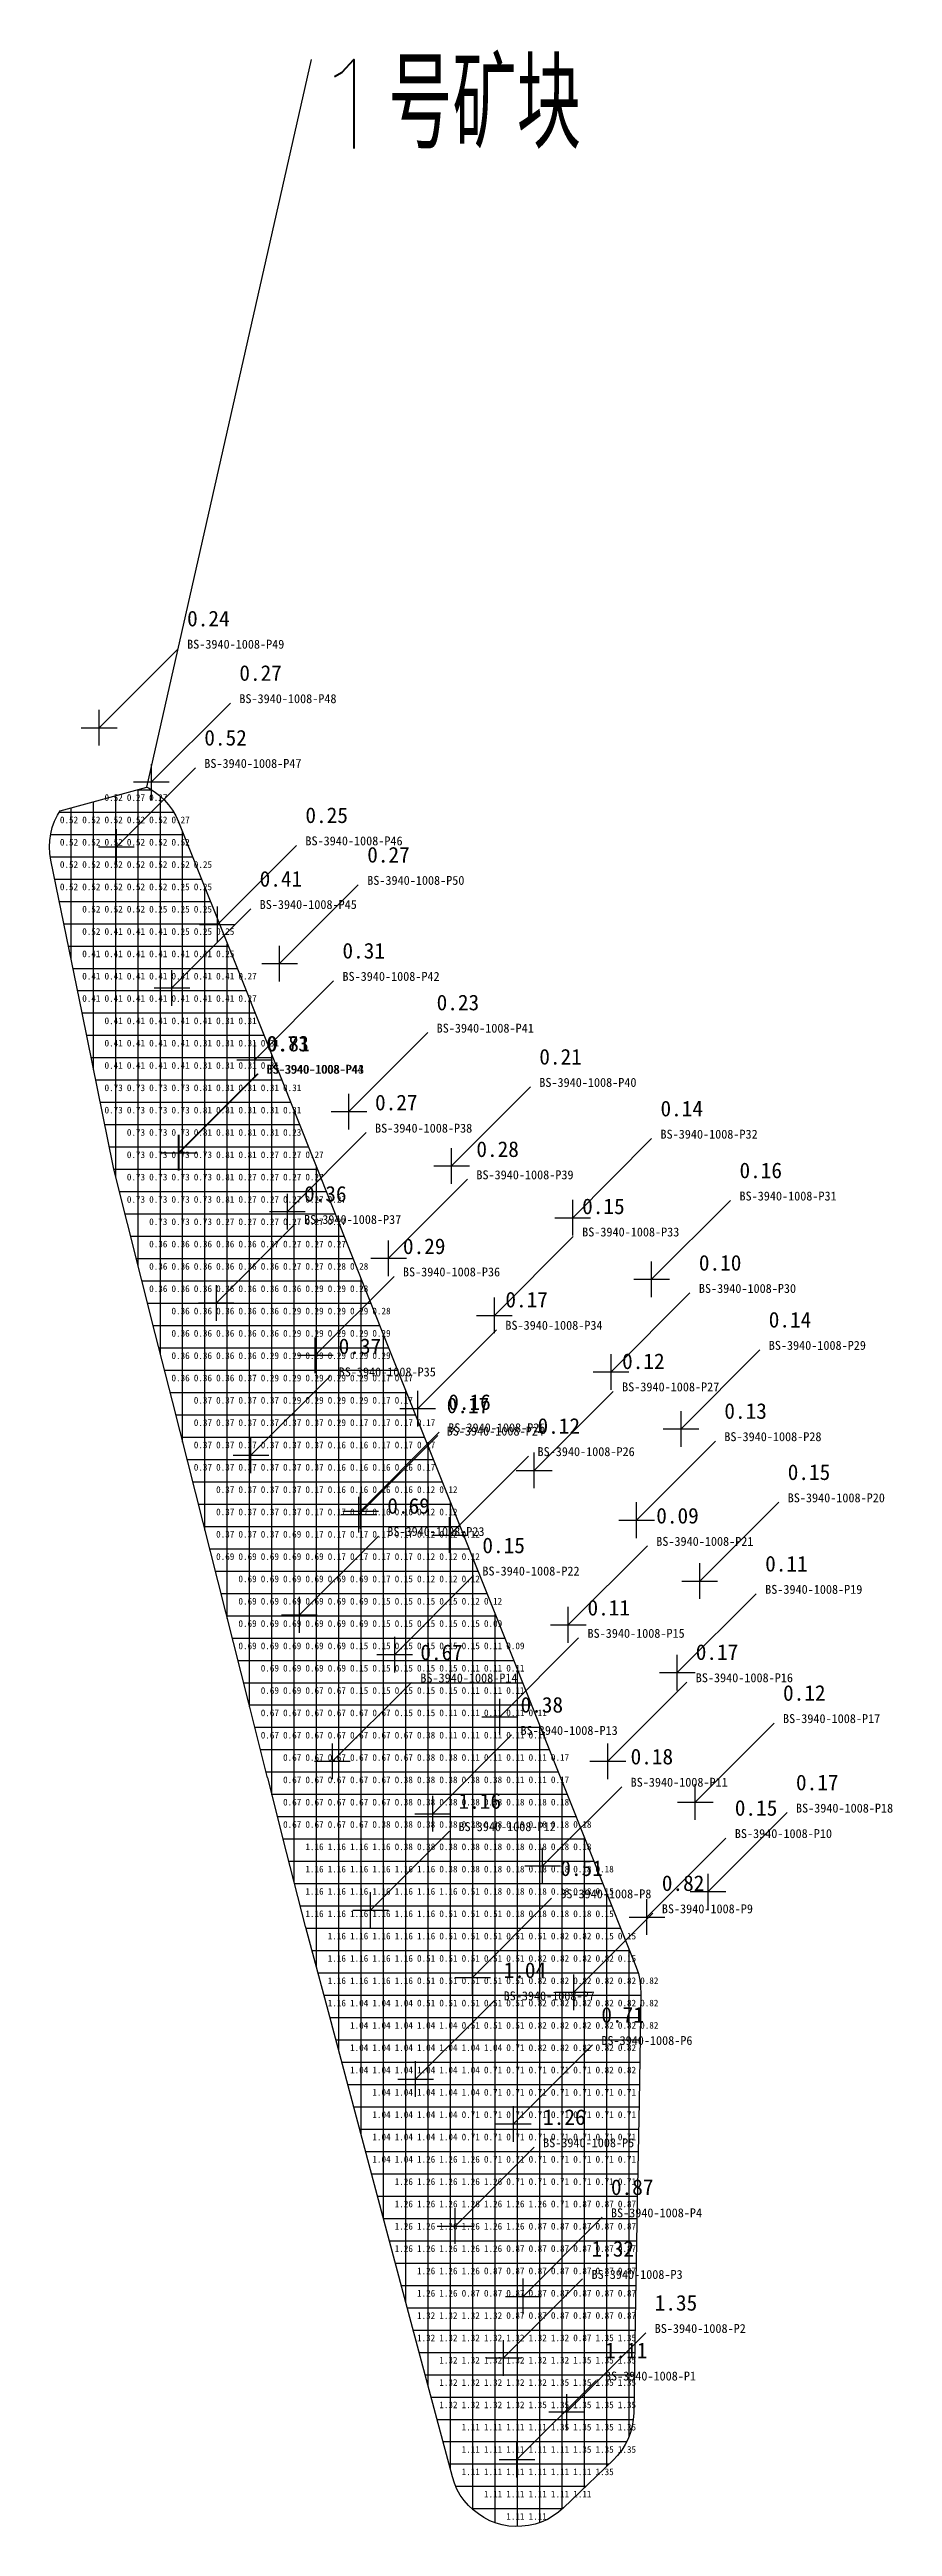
# Model space of a CAD drawing. Header units: metres. Extents: x 470083 to 470121, y 4349726 to 4349837.
import ezdxf

# ---------------------------------------------------------------- set-up
doc = ezdxf.new("R2010")
doc.units = ezdxf.units.M
for name, color, linetype in [('0.500-1.000', 4, 'Continuous'), ('点', 7, 'Continuous'), ('爆区方格网', 7, 'Continuous'), ('线条', 7, 'Continuous'), ('钻孔', 7, 'Continuous')]:
    doc.layers.add(name, color=color, linetype=linetype)
doc.styles.add('CN_SHX', font='txt.shx', dxfattribs={"bigfont": 'gbcbig.shx'})
doc.styles.add('CN_TTF', font='simsunb.ttf')

msp = doc.modelspace()

# ---------------------------------------------------------------- linework, layer by layer
at = {"layer": '0.500-1.000', "color": 4, "lineweight": 30}
msp.add_lwpolyline([(470097.42, 4349742.17), (470095.53, 4349749.25), (470094.52, 4349753.04), (470094.51, 4349753.07), (470093.66, 4349756.4), (470092.81, 4349759.73), (470092.8, 4349759.74), (470091.96, 4349763.08), (470088.54, 4349776.61), (470087.77, 4349779.64), (470085.91, 4349787.01), (470085.88, 4349787.15), (470084.49, 4349794), (470083.09, 4349800.85), (470083.05, 4349801.14), (470083.04, 4349801.44), (470083.05, 4349801.73), (470083.09, 4349802.02), (470083.16, 4349802.31), (470083.26, 4349802.59), (470083.39, 4349802.86), (470083.51, 4349803.05), (470087.4, 4349804.11), (470087.47, 4349804.08), (470087.72, 4349803.92), (470087.96, 4349803.74), (470088.18, 4349803.54), (470088.37, 4349803.32), (470088.55, 4349803.08), (470088.7, 4349802.83), (470088.82, 4349802.56), (470091.66, 4349795.46), (470098.18, 4349779.12), (470103.55, 4349765.69), (470105.76, 4349760.16), (470109.32, 4349751.25), (470109.42, 4349750.97), (470109.48, 4349750.68), (470109.52, 4349750.38), (470109.53, 4349750.08), (470109.45, 4349745.22), (470109.37, 4349740.67), (470109.28, 4349735.45), (470109.21, 4349731.28), (470109.19, 4349730.99), (470109.14, 4349730.7), (470109.07, 4349730.41), (470108.96, 4349730.13), (470108.83, 4349729.87), (470108.67, 4349729.62), (470108.49, 4349729.38), (470108.29, 4349729.17), (470107.17, 4349728.1), (470106.06, 4349727.03), (470105.84, 4349726.84), (470105.6, 4349726.67), (470105.34, 4349726.52), (470105.07, 4349726.4), (470104.79, 4349726.31), (470104.5, 4349726.24), (470104.2, 4349726.21), (470103.91, 4349726.2), (470103.61, 4349726.22), (470103.32, 4349726.27), (470103.04, 4349726.35), (470102.76, 4349726.46), (470102.49, 4349726.6), (470102.25, 4349726.76), (470102.01, 4349726.94), (470101.8, 4349727.14), (470101.61, 4349727.37), (470101.44, 4349727.61), (470101.29, 4349727.87), (470101.18, 4349728.14), (470101.09, 4349728.43), (470100.39, 4349731.04), (470099.18, 4349735.56), (470097.42, 4349742.17)], close=True, dxfattribs=at)
at = {"layer": '爆区方格网', "color": 4}
for p, q in [((470085, 4349791.46), (470085, 4349803.46)), ((470086, 4349786.64), (470086, 4349803.73)), ((470086.99, 4349804), (470087.6, 4349804)), ((470087, 4349782.69), (470087, 4349804)), ((470088, 4349778.74), (470088, 4349803.71)), ((470083.47, 4349803), (470088.6, 4349803)), ((470084, 4349796.39), (470084, 4349803.19)), ((470083.09, 4349802), (470089.04, 4349802)), ((470089, 4349774.78), (470089, 4349802.11)), ((470083.07, 4349801), (470089.44, 4349801)), ((470083.27, 4349800), (470089.84, 4349800)), ((470083.47, 4349799), (470090.24, 4349799)), ((470090, 4349770.83), (470090, 4349799.61)), ((470083.67, 4349798), (470090.64, 4349798)), ((470083.88, 4349797), (470091.04, 4349797)), ((470091, 4349766.87), (470091, 4349797.1)), ((470084.08, 4349796), (470091.44, 4349796)), ((470084.28, 4349795), (470091.84, 4349795)), ((470092, 4349762.92), (470092, 4349794.6)), ((470084.49, 4349794), (470092.24, 4349794)), ((470084.69, 4349793), (470092.64, 4349793)), ((470084.89, 4349792), (470093.04, 4349792)), ((470093, 4349758.97), (470093, 4349792.1)), ((470085.09, 4349791), (470093.44, 4349791)), ((470085.3, 4349790), (470093.84, 4349790)), ((470085.5, 4349789), (470094.24, 4349789)), ((470094, 4349755.07), (470094, 4349789.59)), ((470085.7, 4349788), (470094.64, 4349788)), ((470085.91, 4349787), (470095.04, 4349787)), ((470095, 4349751.24), (470095, 4349787.09)), ((470086.16, 4349786), (470095.44, 4349786)), ((470086.42, 4349785), (470095.84, 4349785)), ((470096, 4349747.49), (470096, 4349784.59)), ((470086.67, 4349784), (470096.23, 4349784)), ((470086.92, 4349783), (470096.63, 4349783)), ((470087.17, 4349782), (470097.03, 4349782)), ((470097, 4349743.75), (470097, 4349782.08)), ((470087.43, 4349781), (470097.43, 4349781)), ((470087.68, 4349780), (470097.83, 4349780)), ((470098, 4349740), (470098, 4349779.58)), ((470087.93, 4349779), (470098.23, 4349779)), ((470088.19, 4349778), (470098.63, 4349778)), ((470088.44, 4349777), (470099.03, 4349777)), ((470099, 4349736.25), (470099, 4349777.08)), ((470088.69, 4349776), (470099.43, 4349776)), ((470088.94, 4349775), (470099.83, 4349775)), ((470100, 4349732.5), (470100, 4349774.58)), ((470089.2, 4349774), (470100.23, 4349774)), ((470089.45, 4349773), (470100.63, 4349773)), ((470089.7, 4349772), (470101.03, 4349772)), ((470101, 4349728.75), (470101, 4349772.07)), ((470089.96, 4349771), (470101.43, 4349771)), ((470090.21, 4349770), (470101.83, 4349770)), ((470102, 4349726.95), (470102, 4349769.57)), ((470090.46, 4349769), (470102.23, 4349769)), ((470090.71, 4349768), (470102.63, 4349768)), ((470090.97, 4349767), (470103.03, 4349767)), ((470103, 4349726.37), (470103, 4349767.07)), ((470091.22, 4349766), (470103.43, 4349766)), ((470091.47, 4349765), (470103.83, 4349765)), ((470091.73, 4349764), (470104.23, 4349764)), ((470104, 4349726.2), (470104, 4349764.56)), ((470091.98, 4349763), (470104.62, 4349763)), ((470092.23, 4349762), (470105.02, 4349762)), ((470105, 4349726.38), (470105, 4349762.06)), ((470092.49, 4349761), (470105.42, 4349761)), ((470092.74, 4349760), (470105.82, 4349760)), ((470106, 4349726.98), (470106, 4349759.56)), ((470092.99, 4349759), (470106.22, 4349759)), ((470093.25, 4349758), (470106.62, 4349758)), ((470093.51, 4349757), (470107.02, 4349757)), ((470107, 4349727.93), (470107, 4349757.05)), ((470093.76, 4349756), (470107.42, 4349756)), ((470094.02, 4349755), (470107.82, 4349755)), ((470094.27, 4349754), (470108.22, 4349754)), ((470108, 4349728.89), (470108, 4349754.55)), ((470094.53, 4349753), (470108.62, 4349753)), ((470094.8, 4349752), (470109.02, 4349752)), ((470109, 4349730.24), (470109, 4349752.05)), ((470095.06, 4349751), (470109.4, 4349751)), ((470095.33, 4349750), (470109.53, 4349750)), ((470095.6, 4349749), (470109.51, 4349749)), ((470095.86, 4349748), (470109.5, 4349748)), ((470096.13, 4349747), (470109.48, 4349747)), ((470096.4, 4349746), (470109.46, 4349746)), ((470096.67, 4349745), (470109.45, 4349745)), ((470096.93, 4349744), (470109.43, 4349744)), ((470097.2, 4349743), (470109.41, 4349743)), ((470097.47, 4349742), (470109.39, 4349742)), ((470097.73, 4349741), (470109.38, 4349741)), ((470098, 4349740), (470109.36, 4349740)), ((470098.27, 4349739), (470109.34, 4349739)), ((470098.53, 4349738), (470109.33, 4349738)), ((470098.8, 4349737), (470109.31, 4349737)), ((470099.07, 4349736), (470109.29, 4349736)), ((470099.33, 4349735), (470109.27, 4349735)), ((470099.6, 4349734), (470109.26, 4349734)), ((470099.87, 4349733), (470109.24, 4349733)), ((470100.13, 4349732), (470109.22, 4349732)), ((470100.4, 4349731), (470109.19, 4349731)), ((470100.67, 4349730), (470108.89, 4349730)), ((470100.93, 4349729), (470108.11, 4349729)), ((470101.24, 4349728), (470107.07, 4349728)), ((470101.95, 4349727), (470106.02, 4349727))]:
    msp.add_line(p, q, dxfattribs=at)
at = {"layer": '线条', "color": 7}
msp.add_line((470087.4, 4349804.11), (470094.78, 4349836.72), dxfattribs=at)
at = {"layer": '钻孔', "color": 8}
for p, q in [((470085.26, 4349806.78), (470088.8, 4349810.32)), ((470087.6, 4349804.35), (470091.14, 4349807.88)), ((470084.46, 4349806.78), (470086.06, 4349806.78)), ((470085.26, 4349805.98), (470085.26, 4349807.58)), ((470087.6, 4349803.55), (470087.6, 4349805.15)), ((470086.8, 4349804.35), (470088.4, 4349804.35)), ((470090.56, 4349797.97), (470094.1, 4349801.51)), ((470093.34, 4349796.21), (470096.87, 4349799.74)), ((470088.52, 4349795.12), (470092.05, 4349798.66)), ((470089.76, 4349797.97), (470091.36, 4349797.97)), ((470090.56, 4349797.17), (470090.56, 4349798.77)), ((470093.34, 4349795.41), (470093.34, 4349797.01)), ((470088.52, 4349794.32), (470088.52, 4349795.92)), ((470092.54, 4349796.21), (470094.14, 4349796.21)), ((470087.72, 4349795.12), (470089.32, 4349795.12)), ((470092.23, 4349791.9), (470095.76, 4349795.44)), ((470092.23, 4349791.1), (470092.23, 4349792.7)), ((470096.45, 4349789.58), (470099.98, 4349793.12)), ((470091.43, 4349791.9), (470093.03, 4349791.9)), ((470096.45, 4349788.78), (470096.45, 4349790.38)), ((470101.05, 4349787.15), (470104.58, 4349790.69)), ((470095.65, 4349789.58), (470097.25, 4349789.58)), ((470093.69, 4349785.1), (470097.22, 4349788.64)), ((470101.05, 4349786.35), (470101.05, 4349787.95)), ((470106.48, 4349784.83), (470110.01, 4349788.37)), ((470100.25, 4349787.15), (470101.85, 4349787.15)), ((470093.69, 4349784.3), (470093.69, 4349785.9)), ((470098.23, 4349783.01), (470101.76, 4349786.55)), ((470092.89, 4349785.1), (470094.49, 4349785.1)), ((470105.68, 4349784.83), (470107.28, 4349784.83)), ((470106.48, 4349784.03), (470106.48, 4349785.63)), ((470110.01, 4349782.07), (470113.55, 4349785.6)), ((470090.51, 4349781.01), (470094.04, 4349784.55)), ((470098.23, 4349782.21), (470098.23, 4349783.81)), ((470102.97, 4349780.45), (470106.5, 4349783.99)), ((470097.43, 4349783.01), (470099.03, 4349783.01)), ((470110.01, 4349781.27), (470110.01, 4349782.87)), ((470090.51, 4349780.21), (470090.51, 4349781.81)), ((470094.94, 4349778.67), (470098.47, 4349782.2)), ((470102.97, 4349779.65), (470102.97, 4349781.25)), ((470108.2, 4349777.92), (470111.73, 4349781.46)), ((470109.21, 4349782.07), (470110.81, 4349782.07)), ((470089.71, 4349781.01), (470091.3, 4349781.01)), ((470102.17, 4349780.45), (470103.77, 4349780.45)), ((470094.94, 4349777.87), (470094.94, 4349779.47)), ((470099.53, 4349776.28), (470103.06, 4349779.81)), ((470094.14, 4349778.67), (470095.74, 4349778.67)), ((470107.4, 4349777.92), (470108.99, 4349777.92)), ((470108.2, 4349777.12), (470108.2, 4349778.72)), ((470111.33, 4349775.37), (470114.86, 4349778.91)), ((470092.06, 4349774.19), (470095.59, 4349777.72)), ((470099.53, 4349775.48), (470099.53, 4349777.08)), ((470104.75, 4349773.51), (470108.29, 4349777.05)), ((470098.73, 4349776.28), (470100.33, 4349776.28)), ((470111.33, 4349774.57), (470111.33, 4349776.17)), ((470092.06, 4349773.39), (470092.06, 4349774.99)), ((470096.9, 4349771.53), (470100.43, 4349775.07)), ((470096.97, 4349771.69), (470100.5, 4349775.22)), ((470109.34, 4349771.28), (470112.87, 4349774.82)), ((470110.53, 4349775.37), (470112.13, 4349775.37)), ((470091.26, 4349774.19), (470092.86, 4349774.19)), ((470100.96, 4349770.61), (470104.5, 4349774.15)), ((470103.95, 4349773.51), (470105.55, 4349773.51)), ((470104.75, 4349772.71), (470104.75, 4349774.31)), ((470096.97, 4349770.89), (470096.97, 4349772.49)), ((470096.1, 4349771.53), (470097.7, 4349771.53)), ((470096.17, 4349771.69), (470097.77, 4349771.69)), ((470096.9, 4349770.73), (470096.9, 4349772.33)), ((470100.96, 4349769.81), (470100.96, 4349771.41)), ((470108.54, 4349771.28), (470110.14, 4349771.28)), ((470109.34, 4349770.48), (470109.34, 4349772.08)), ((470112.17, 4349768.55), (470115.71, 4349772.08)), ((470100.16, 4349770.61), (470101.76, 4349770.61)), ((470106.28, 4349766.59), (470109.82, 4349770.13)), ((470112.17, 4349767.75), (470112.17, 4349769.35)), ((470098.5, 4349765.26), (470102.03, 4349768.8)), ((470111.16, 4349764.45), (470114.7, 4349767.98)), ((470111.37, 4349768.55), (470112.97, 4349768.55)), ((470106.28, 4349765.79), (470106.28, 4349767.39)), ((470098.5, 4349764.46), (470098.5, 4349766.06)), ((470103.21, 4349762.47), (470106.74, 4349766.01)), ((470105.48, 4349766.59), (470107.08, 4349766.59)), ((470097.7, 4349765.26), (470099.3, 4349765.26)), ((470111.16, 4349763.65), (470111.16, 4349765.25)), ((470108.05, 4349760.48), (470111.59, 4349764.02)), ((470110.36, 4349764.45), (470111.96, 4349764.45)), ((470102.41, 4349762.47), (470104.01, 4349762.47)), ((470103.21, 4349761.67), (470103.21, 4349763.27)), ((470100.21, 4349758.13), (470103.74, 4349761.66)), ((470108.05, 4349759.68), (470108.05, 4349761.28)), ((470111.97, 4349758.65), (470115.5, 4349762.19)), ((470107.25, 4349760.48), (470108.85, 4349760.48)), ((470105.13, 4349755.8), (470108.67, 4349759.34)), ((470111.97, 4349757.85), (470111.97, 4349759.45)), ((470099.41, 4349758.13), (470101.01, 4349758.13)), ((470100.21, 4349757.33), (470100.21, 4349758.93)), ((470111.17, 4349758.65), (470112.77, 4349758.65)), ((470112.54, 4349754.64), (470116.08, 4349758.18)), ((470109.8, 4349753.5), (470113.34, 4349757.04)), ((470104.33, 4349755.8), (470105.93, 4349755.8)), ((470105.13, 4349755), (470105.13, 4349756.6)), ((470111.74, 4349754.64), (470113.34, 4349754.64)), ((470112.54, 4349753.84), (470112.54, 4349755.44)), ((470109, 4349753.5), (470110.6, 4349753.5)), ((470109.8, 4349752.7), (470109.8, 4349754.3))]:
    msp.add_line(p, q, dxfattribs=at)
at = {"layer": '钻孔', "color": 4}
for p, q in [((470086.03, 4349801.44), (470089.57, 4349804.98)), ((470085.23, 4349801.44), (470086.83, 4349801.44)), ((470086.03, 4349800.64), (470086.03, 4349802.24)), ((470088.82, 4349787.74), (470092.35, 4349791.28)), ((470088.84, 4349787.74), (470092.38, 4349791.28)), ((470088.82, 4349786.94), (470088.82, 4349788.54)), ((470088.84, 4349786.94), (470088.84, 4349788.54)), ((470088.02, 4349787.74), (470089.62, 4349787.74)), ((470088.04, 4349787.74), (470089.64, 4349787.74)), ((470094.23, 4349767.04), (470097.77, 4349770.57)), ((470093.43, 4349767.04), (470095.03, 4349767.04)), ((470094.23, 4349766.24), (470094.23, 4349767.84)), ((470095.71, 4349760.48), (470099.25, 4349764.01)), ((470095.71, 4349759.68), (470095.71, 4349761.28)), ((470094.91, 4349760.48), (470096.51, 4349760.48)), ((470101.99, 4349750.8), (470105.52, 4349754.34)), ((470106.53, 4349750.13), (470110.07, 4349753.67)), ((470101.99, 4349750), (470101.99, 4349751.6)), ((470101.19, 4349750.8), (470102.79, 4349750.8)), ((470106.53, 4349749.33), (470106.53, 4349750.93)), ((470105.73, 4349750.13), (470107.33, 4349750.13)), ((470103.82, 4349744.23), (470107.36, 4349747.77)), ((470103.82, 4349743.43), (470103.82, 4349745.03)), ((470103.02, 4349744.23), (470104.62, 4349744.23)), ((470104.26, 4349736.51), (470107.79, 4349740.05)), ((470104.26, 4349735.71), (470104.26, 4349737.31)), ((470103.46, 4349736.51), (470105.06, 4349736.51))]:
    msp.add_line(p, q, dxfattribs=at)
at = {"layer": '钻孔', "color": 5}
for p, q in [((470097.42, 4349753.81), (470100.96, 4349757.35)), ((470097.42, 4349753.01), (470097.42, 4349754.61)), ((470096.62, 4349753.81), (470098.22, 4349753.81)), ((470099.44, 4349746.24), (470102.98, 4349749.77)), ((470099.44, 4349745.44), (470099.44, 4349747.04)), ((470098.64, 4349746.24), (470100.24, 4349746.24)), ((470101.21, 4349739.66), (470104.75, 4349743.19)), ((470101.21, 4349738.86), (470101.21, 4349740.46)), ((470100.41, 4349739.66), (470102.01, 4349739.66)), ((470103.38, 4349733.75), (470106.92, 4349737.29)), ((470106.21, 4349731.33), (470109.75, 4349734.87)), ((470102.58, 4349733.75), (470104.18, 4349733.75)), ((470103.38, 4349732.95), (470103.38, 4349734.55)), ((470103.98, 4349729.2), (470107.52, 4349732.74)), ((470105.41, 4349731.33), (470107.01, 4349731.33)), ((470106.21, 4349730.54), (470106.21, 4349732.13)), ((470103.18, 4349729.2), (470104.78, 4349729.2)), ((470103.98, 4349728.4), (470103.98, 4349730))]:
    msp.add_line(p, q, dxfattribs=at)

# ---------------------------------------------------------------- texts
at = {"layer": '点', "color": 4, "style": 'CN_TTF'}
for s, p in [('0.52', (470085.5, 4349803.5)), ('0.27', (470086.5, 4349803.5)), ('0.27', (470087.5, 4349803.5)), ('0.52', (470083.5, 4349802.5)), ('0.52', (470084.5, 4349802.5)), ('0.52', (470085.5, 4349802.5)), ('0.52', (470086.5, 4349802.5)), ('0.52', (470087.5, 4349802.5)), ('0.27', (470088.5, 4349802.5)), ('0.52', (470083.5, 4349801.5)), ('0.52', (470084.5, 4349801.5)), ('0.52', (470085.5, 4349801.5)), ('0.52', (470086.5, 4349801.5)), ('0.52', (470087.5, 4349801.5)), ('0.52', (470088.5, 4349801.5)), ('0.52', (470083.5, 4349800.5)), ('0.52', (470084.5, 4349800.5)), ('0.52', (470085.5, 4349800.5)), ('0.52', (470086.5, 4349800.5)), ('0.52', (470087.5, 4349800.5)), ('0.52', (470088.5, 4349800.5)), ('0.25', (470089.5, 4349800.5)), ('0.52', (470083.5, 4349799.5)), ('0.52', (470084.5, 4349799.5)), ('0.52', (470085.5, 4349799.5)), ('0.52', (470086.5, 4349799.5)), ('0.52', (470087.5, 4349799.5)), ('0.25', (470088.5, 4349799.5)), ('0.25', (470089.5, 4349799.5)), ('0.52', (470084.5, 4349798.5)), ('0.52', (470085.5, 4349798.5)), ('0.52', (470086.5, 4349798.5)), ('0.25', (470087.5, 4349798.5)), ('0.25', (470088.5, 4349798.5)), ('0.25', (470089.5, 4349798.5)), ('0.52', (470084.5, 4349797.5)), ('0.41', (470084.5, 4349796.5)), ('0.41', (470085.5, 4349797.5)), ('0.41', (470085.5, 4349796.5)), ('0.41', (470086.5, 4349797.5)), ('0.41', (470086.5, 4349796.5)), ('0.41', (470087.5, 4349797.5)), ('0.41', (470087.5, 4349796.5)), ('0.25', (470088.5, 4349797.5)), ('0.41', (470088.5, 4349796.5)), ('0.25', (470089.5, 4349797.5)), ('0.41', (470089.5, 4349796.5)), ('0.25', (470090.5, 4349797.5)), ('0.25', (470090.5, 4349796.5)), ('0.41', (470084.5, 4349795.5)), ('0.41', (470085.5, 4349795.5)), ('0.41', (470086.5, 4349795.5)), ('0.41', (470087.5, 4349795.5)), ('0.41', (470088.5, 4349795.5)), ('0.41', (470089.5, 4349795.5)), ('0.41', (470090.5, 4349795.5)), ('0.27', (470091.5, 4349795.5)), ('0.41', (470084.5, 4349794.5)), ('0.41', (470085.5, 4349794.5)), ('0.41', (470086.5, 4349794.5)), ('0.41', (470087.5, 4349794.5)), ('0.41', (470088.5, 4349794.5)), ('0.41', (470089.5, 4349794.5)), ('0.41', (470090.5, 4349794.5)), ('0.27', (470091.5, 4349794.5)), ('0.41', (470085.5, 4349793.5)), ('0.41', (470086.5, 4349793.5)), ('0.41', (470087.5, 4349793.5)), ('0.41', (470088.5, 4349793.5)), ('0.41', (470089.5, 4349793.5)), ('0.31', (470090.5, 4349793.5)), ('0.31', (470091.5, 4349793.5)), ('0.41', (470085.5, 4349792.5)), ('0.41', (470086.5, 4349792.5)), ('0.41', (470087.5, 4349792.5)), ('0.41', (470088.5, 4349792.5)), ('0.31', (470089.5, 4349792.5)), ('0.31', (470090.5, 4349792.5)), ('0.31', (470091.5, 4349792.5)), ('0.31', (470092.5, 4349792.5)), ('0.41', (470085.5, 4349791.5)), ('0.41', (470086.5, 4349791.5)), ('0.41', (470087.5, 4349791.5)), ('0.41', (470088.5, 4349791.5)), ('0.31', (470089.5, 4349791.5)), ('0.31', (470090.5, 4349791.5)), ('0.31', (470091.5, 4349791.5)), ('0.31', (470092.5, 4349791.5)), ('0.73', (470085.5, 4349790.5)), ('0.73', (470086.5, 4349790.5)), ('0.73', (470087.5, 4349790.5)), ('0.73', (470088.5, 4349790.5)), ('0.81', (470089.5, 4349790.5)), ('0.31', (470090.5, 4349790.5)), ('0.31', (470091.5, 4349790.5)), ('0.31', (470092.5, 4349790.5)), ('0.31', (470093.5, 4349790.5)), ('0.73', (470085.5, 4349789.5)), ('0.73', (470086.5, 4349789.5)), ('0.73', (470087.5, 4349789.5)), ('0.73', (470088.5, 4349789.5)), ('0.81', (470089.5, 4349789.5)), ('0.81', (470090.5, 4349789.5)), ('0.31', (470091.5, 4349789.5)), ('0.31', (470092.5, 4349789.5)), ('0.31', (470093.5, 4349789.5)), ('0.73', (470086.5, 4349788.5)), ('0.73', (470087.5, 4349788.5)), ('0.73', (470088.5, 4349788.5)), ('0.81', (470089.5, 4349788.5)), ('0.81', (470090.5, 4349788.5)), ('0.81', (470091.5, 4349788.5)), ('0.31', (470092.5, 4349788.5)), ('0.23', (470093.5, 4349788.5)), ('0.73', (470086.5, 4349787.5)), ('0.73', (470086.5, 4349786.5)), ('0.73', (470087.5, 4349787.5)), ('0.73', (470087.5, 4349786.5)), ('0.73', (470088.5, 4349787.5)), ('0.73', (470088.5, 4349786.5)), ('0.73', (470089.5, 4349787.5)), ('0.73', (470089.5, 4349786.5)), ('0.81', (470090.5, 4349787.5)), ('0.81', (470090.5, 4349786.5)), ('0.81', (470091.5, 4349787.5)), ('0.27', (470091.5, 4349786.5)), ('0.27', (470092.5, 4349787.5)), ('0.27', (470092.5, 4349786.5)), ('0.27', (470093.5, 4349787.5)), ('0.27', (470093.5, 4349786.5)), ('0.27', (470094.5, 4349787.5)), ('0.27', (470094.5, 4349786.5)), ('0.73', (470086.5, 4349785.5)), ('0.73', (470087.5, 4349785.5)), ('0.73', (470088.5, 4349785.5)), ('0.73', (470089.5, 4349785.5)), ('0.81', (470090.5, 4349785.5)), ('0.27', (470091.5, 4349785.5)), ('0.27', (470092.5, 4349785.5)), ('0.27', (470093.5, 4349785.5)), ('0.27', (470094.5, 4349785.5)), ('0.27', (470095.5, 4349785.5)), ('0.73', (470087.5, 4349784.5)), ('0.73', (470088.5, 4349784.5)), ('0.73', (470089.5, 4349784.5)), ('0.27', (470090.5, 4349784.5)), ('0.27', (470091.5, 4349784.5)), ('0.27', (470092.5, 4349784.5)), ('0.27', (470093.5, 4349784.5)), ('0.27', (470094.5, 4349784.5)), ('0.27', (470095.5, 4349784.5)), ('0.36', (470087.5, 4349783.5)), ('0.36', (470088.5, 4349783.5)), ('0.36', (470089.5, 4349783.5)), ('0.36', (470090.5, 4349783.5)), ('0.36', (470091.5, 4349783.5)), ('0.27', (470092.5, 4349783.5)), ('0.27', (470093.5, 4349783.5)), ('0.27', (470094.5, 4349783.5)), ('0.27', (470095.5, 4349783.5)), ('0.36', (470087.5, 4349782.5)), ('0.36', (470088.5, 4349782.5)), ('0.36', (470089.5, 4349782.5)), ('0.36', (470090.5, 4349782.5)), ('0.36', (470091.5, 4349782.5)), ('0.36', (470092.5, 4349782.5)), ('0.27', (470093.5, 4349782.5)), ('0.27', (470094.5, 4349782.5)), ('0.28', (470095.5, 4349782.5)), ('0.28', (470096.5, 4349782.5)), ('0.36', (470087.5, 4349781.5)), ('0.36', (470088.5, 4349781.5)), ('0.36', (470089.5, 4349781.5)), ('0.36', (470090.5, 4349781.5)), ('0.36', (470091.5, 4349781.5)), ('0.36', (470092.5, 4349781.5)), ('0.36', (470093.5, 4349781.5)), ('0.29', (470094.5, 4349781.5)), ('0.29', (470095.5, 4349781.5)), ('0.28', (470096.5, 4349781.5)), ('0.36', (470088.5, 4349780.5)), ('0.36', (470089.5, 4349780.5)), ('0.36', (470090.5, 4349780.5)), ('0.36', (470091.5, 4349780.5)), ('0.36', (470092.5, 4349780.5)), ('0.29', (470093.5, 4349780.5)), ('0.29', (470094.5, 4349780.5)), ('0.29', (470095.5, 4349780.5)), ('0.29', (470096.5, 4349780.5)), ('0.28', (470097.5, 4349780.5)), ('0.36', (470088.5, 4349779.5)), ('0.36', (470089.5, 4349779.5)), ('0.36', (470090.5, 4349779.5)), ('0.36', (470091.5, 4349779.5)), ('0.36', (470092.5, 4349779.5)), ('0.29', (470093.5, 4349779.5)), ('0.29', (470094.5, 4349779.5)), ('0.29', (470095.5, 4349779.5)), ('0.29', (470096.5, 4349779.5)), ('0.29', (470097.5, 4349779.5)), ('0.36', (470088.5, 4349778.5)), ('0.36', (470089.5, 4349778.5)), ('0.36', (470090.5, 4349778.5)), ('0.36', (470091.5, 4349778.5)), ('0.29', (470092.5, 4349778.5)), ('0.29', (470093.5, 4349778.5)), ('0.29', (470094.5, 4349778.5)), ('0.29', (470095.5, 4349778.5)), ('0.29', (470096.5, 4349778.5)), ('0.29', (470097.5, 4349778.5)), ('0.36', (470088.5, 4349777.5)), ('0.36', (470089.5, 4349777.5)), ('0.37', (470089.5, 4349776.5)), ('0.36', (470090.5, 4349777.5)), ('0.37', (470090.5, 4349776.5)), ('0.37', (470091.5, 4349777.5)), ('0.37', (470091.5, 4349776.5)), ('0.29', (470092.5, 4349777.5)), ('0.37', (470092.5, 4349776.5)), ('0.29', (470093.5, 4349777.5)), ('0.29', (470093.5, 4349776.5)), ('0.29', (470094.5, 4349777.5)), ('0.29', (470094.5, 4349776.5)), ('0.29', (470095.5, 4349777.5)), ('0.29', (470095.5, 4349776.5)), ('0.29', (470096.5, 4349777.5)), ('0.29', (470096.5, 4349776.5)), ('0.17', (470097.5, 4349777.5)), ('0.17', (470097.5, 4349776.5)), ('0.17', (470098.5, 4349777.5)), ('0.17', (470098.5, 4349776.5)), ('0.37', (470089.5, 4349775.5)), ('0.37', (470090.5, 4349775.5)), ('0.37', (470091.5, 4349775.5)), ('0.37', (470092.5, 4349775.5)), ('0.37', (470093.5, 4349775.5)), ('0.37', (470094.5, 4349775.5)), ('0.29', (470095.5, 4349775.5)), ('0.17', (470096.5, 4349775.5)), ('0.17', (470097.5, 4349775.5)), ('0.17', (470098.5, 4349775.5)), ('0.17', (470099.5, 4349775.5)), ('0.37', (470089.5, 4349774.5)), ('0.37', (470090.5, 4349774.5)), ('0.37', (470091.5, 4349774.5)), ('0.37', (470092.5, 4349774.5)), ('0.37', (470093.5, 4349774.5)), ('0.37', (470094.5, 4349774.5)), ('0.16', (470095.5, 4349774.5)), ('0.16', (470096.5, 4349774.5)), ('0.17', (470097.5, 4349774.5)), ('0.17', (470098.5, 4349774.5)), ('0.17', (470099.5, 4349774.5)), ('0.37', (470089.5, 4349773.5)), ('0.37', (470090.5, 4349773.5)), ('0.37', (470091.5, 4349773.5)), ('0.37', (470092.5, 4349773.5)), ('0.37', (470093.5, 4349773.5)), ('0.37', (470094.5, 4349773.5)), ('0.16', (470095.5, 4349773.5)), ('0.16', (470096.5, 4349773.5)), ('0.16', (470097.5, 4349773.5)), ('0.16', (470098.5, 4349773.5)), ('0.17', (470099.5, 4349773.5)), ('0.37', (470090.5, 4349772.5)), ('0.37', (470091.5, 4349772.5)), ('0.37', (470092.5, 4349772.5)), ('0.37', (470093.5, 4349772.5)), ('0.17', (470094.5, 4349772.5)), ('0.16', (470095.5, 4349772.5)), ('0.16', (470096.5, 4349772.5)), ('0.16', (470097.5, 4349772.5)), ('0.16', (470098.5, 4349772.5)), ('0.12', (470099.5, 4349772.5)), ('0.12', (470100.5, 4349772.5)), ('0.37', (470090.5, 4349771.5)), ('0.37', (470091.5, 4349771.5)), ('0.37', (470092.5, 4349771.5)), ('0.37', (470093.5, 4349771.5)), ('0.17', (470094.5, 4349771.5)), ('0.17', (470095.5, 4349771.5)), ('0.17', (470096.5, 4349771.5)), ('0.16', (470097.5, 4349771.5)), ('0.16', (470098.5, 4349771.5)), ('0.12', (470099.5, 4349771.5)), ('0.12', (470100.5, 4349771.5)), ('0.37', (470090.5, 4349770.5)), ('0.37', (470091.5, 4349770.5)), ('0.37', (470092.5, 4349770.5)), ('0.69', (470093.5, 4349770.5)), ('0.17', (470094.5, 4349770.5)), ('0.17', (470095.5, 4349770.5)), ('0.17', (470096.5, 4349770.5)), ('0.17', (470097.5, 4349770.5)), ('0.17', (470098.5, 4349770.5)), ('0.12', (470099.5, 4349770.5)), ('0.12', (470100.5, 4349770.5)), ('0.12', (470101.5, 4349770.5)), ('0.69', (470090.5, 4349769.5)), ('0.69', (470091.5, 4349769.5)), ('0.69', (470092.5, 4349769.5)), ('0.69', (470093.5, 4349769.5)), ('0.69', (470094.5, 4349769.5)), ('0.17', (470095.5, 4349769.5)), ('0.17', (470096.5, 4349769.5)), ('0.17', (470097.5, 4349769.5)), ('0.17', (470098.5, 4349769.5)), ('0.12', (470099.5, 4349769.5)), ('0.12', (470100.5, 4349769.5)), ('0.12', (470101.5, 4349769.5)), ('0.69', (470091.5, 4349768.5)), ('0.69', (470092.5, 4349768.5)), ('0.69', (470093.5, 4349768.5)), ('0.69', (470094.5, 4349768.5)), ('0.69', (470095.5, 4349768.5)), ('0.69', (470096.5, 4349768.5)), ('0.17', (470097.5, 4349768.5)), ('0.15', (470098.5, 4349768.5)), ('0.12', (470099.5, 4349768.5)), ('0.12', (470100.5, 4349768.5)), ('0.12', (470101.5, 4349768.5)), ('0.69', (470091.5, 4349767.5)), ('0.69', (470092.5, 4349767.5)), ('0.69', (470093.5, 4349767.5)), ('0.69', (470094.5, 4349767.5)), ('0.69', (470095.5, 4349767.5)), ('0.69', (470096.5, 4349767.5)), ('0.15', (470097.5, 4349767.5)), ('0.15', (470098.5, 4349767.5)), ('0.15', (470099.5, 4349767.5)), ('0.15', (470100.5, 4349767.5)), ('0.12', (470101.5, 4349767.5)), ('0.12', (470102.5, 4349767.5)), ('0.69', (470091.5, 4349766.5)), ('0.69', (470091.5, 4349765.5)), ('0.69', (470092.5, 4349766.5)), ('0.69', (470092.5, 4349765.5)), ('0.69', (470093.5, 4349766.5)), ('0.69', (470093.5, 4349765.5)), ('0.69', (470094.5, 4349766.5)), ('0.69', (470094.5, 4349765.5)), ('0.69', (470095.5, 4349766.5)), ('0.69', (470095.5, 4349765.5)), ('0.69', (470096.5, 4349766.5)), ('0.15', (470096.5, 4349765.5)), ('0.15', (470097.5, 4349766.5)), ('0.15', (470097.5, 4349765.5)), ('0.15', (470098.5, 4349766.5)), ('0.15', (470098.5, 4349765.5)), ('0.15', (470099.5, 4349766.5)), ('0.15', (470099.5, 4349765.5)), ('0.15', (470100.5, 4349766.5)), ('0.15', (470100.5, 4349765.5)), ('0.15', (470101.5, 4349766.5)), ('0.15', (470101.5, 4349765.5)), ('0.09', (470102.5, 4349766.5)), ('0.11', (470102.5, 4349765.5)), ('0.09', (470103.5, 4349765.5)), ('0.69', (470092.5, 4349764.5)), ('0.69', (470093.5, 4349764.5)), ('0.69', (470094.5, 4349764.5)), ('0.69', (470095.5, 4349764.5)), ('0.15', (470096.5, 4349764.5)), ('0.15', (470097.5, 4349764.5)), ('0.15', (470098.5, 4349764.5)), ('0.15', (470099.5, 4349764.5)), ('0.15', (470100.5, 4349764.5)), ('0.11', (470101.5, 4349764.5)), ('0.11', (470102.5, 4349764.5)), ('0.11', (470103.5, 4349764.5)), ('0.69', (470092.5, 4349763.5)), ('0.69', (470093.5, 4349763.5)), ('0.67', (470094.5, 4349763.5)), ('0.67', (470095.5, 4349763.5)), ('0.15', (470096.5, 4349763.5)), ('0.15', (470097.5, 4349763.5)), ('0.15', (470098.5, 4349763.5)), ('0.15', (470099.5, 4349763.5)), ('0.15', (470100.5, 4349763.5)), ('0.11', (470101.5, 4349763.5)), ('0.11', (470102.5, 4349763.5)), ('0.11', (470103.5, 4349763.5)), ('0.67', (470092.5, 4349762.5)), ('0.67', (470093.5, 4349762.5)), ('0.67', (470094.5, 4349762.5)), ('0.67', (470095.5, 4349762.5)), ('0.67', (470096.5, 4349762.5)), ('0.67', (470097.5, 4349762.5)), ('0.15', (470098.5, 4349762.5)), ('0.15', (470099.5, 4349762.5)), ('0.11', (470100.5, 4349762.5)), ('0.11', (470101.5, 4349762.5)), ('0.11', (470102.5, 4349762.5)), ('0.11', (470103.5, 4349762.5)), ('0.11', (470104.5, 4349762.5)), ('0.67', (470092.5, 4349761.5)), ('0.67', (470093.5, 4349761.5)), ('0.67', (470094.5, 4349761.5)), ('0.67', (470095.5, 4349761.5)), ('0.67', (470096.5, 4349761.5)), ('0.67', (470097.5, 4349761.5)), ('0.67', (470098.5, 4349761.5)), ('0.38', (470099.5, 4349761.5)), ('0.11', (470100.5, 4349761.5)), ('0.11', (470101.5, 4349761.5)), ('0.11', (470102.5, 4349761.5)), ('0.11', (470103.5, 4349761.5)), ('0.11', (470104.5, 4349761.5)), ('0.67', (470093.5, 4349760.5)), ('0.67', (470094.5, 4349760.5)), ('0.67', (470095.5, 4349760.5)), ('0.67', (470096.5, 4349760.5)), ('0.67', (470097.5, 4349760.5)), ('0.67', (470098.5, 4349760.5)), ('0.38', (470099.5, 4349760.5)), ('0.38', (470100.5, 4349760.5)), ('0.11', (470101.5, 4349760.5)), ('0.11', (470102.5, 4349760.5)), ('0.11', (470103.5, 4349760.5)), ('0.11', (470104.5, 4349760.5)), ('0.17', (470105.5, 4349760.5)), ('0.67', (470093.5, 4349759.5)), ('0.67', (470094.5, 4349759.5)), ('0.67', (470095.5, 4349759.5)), ('0.67', (470096.5, 4349759.5)), ('0.67', (470097.5, 4349759.5)), ('0.38', (470098.5, 4349759.5)), ('0.38', (470099.5, 4349759.5)), ('0.38', (470100.5, 4349759.5)), ('0.38', (470101.5, 4349759.5)), ('0.38', (470102.5, 4349759.5)), ('0.11', (470103.5, 4349759.5)), ('0.11', (470104.5, 4349759.5)), ('0.17', (470105.5, 4349759.5)), ('0.67', (470093.5, 4349758.5)), ('0.67', (470094.5, 4349758.5)), ('0.67', (470095.5, 4349758.5)), ('0.67', (470096.5, 4349758.5)), ('0.67', (470097.5, 4349758.5)), ('0.38', (470098.5, 4349758.5)), ('0.38', (470099.5, 4349758.5)), ('0.38', (470100.5, 4349758.5)), ('0.38', (470101.5, 4349758.5)), ('0.38', (470102.5, 4349758.5)), ('0.18', (470103.5, 4349758.5)), ('0.18', (470104.5, 4349758.5)), ('0.18', (470105.5, 4349758.5)), ('0.67', (470093.5, 4349757.5)), ('0.67', (470094.5, 4349757.5)), ('0.67', (470095.5, 4349757.5)), ('0.67', (470096.5, 4349757.5)), ('0.38', (470097.5, 4349757.5)), ('0.38', (470098.5, 4349757.5)), ('0.38', (470099.5, 4349757.5)), ('0.38', (470100.5, 4349757.5)), ('0.38', (470101.5, 4349757.5)), ('0.38', (470102.5, 4349757.5)), ('0.18', (470103.5, 4349757.5)), ('0.18', (470104.5, 4349757.5)), ('0.18', (470105.5, 4349757.5)), ('0.18', (470106.5, 4349757.5)), ('1.16', (470094.5, 4349756.5)), ('1.16', (470094.5, 4349755.5)), ('1.16', (470095.5, 4349756.5)), ('1.16', (470095.5, 4349755.5)), ('1.16', (470096.5, 4349756.5)), ('1.16', (470096.5, 4349755.5)), ('1.16', (470097.5, 4349756.5)), ('1.16', (470097.5, 4349755.5)), ('0.38', (470098.5, 4349756.5)), ('1.16', (470098.5, 4349755.5)), ('0.38', (470099.5, 4349756.5)), ('1.16', (470099.5, 4349755.5)), ('0.38', (470100.5, 4349756.5)), ('0.38', (470100.5, 4349755.5)), ('0.38', (470101.5, 4349756.5)), ('0.38', (470101.5, 4349755.5)), ('0.18', (470102.5, 4349756.5)), ('0.18', (470102.5, 4349755.5)), ('0.18', (470103.5, 4349756.5)), ('0.18', (470103.5, 4349755.5)), ('0.18', (470104.5, 4349756.5)), ('0.18', (470104.5, 4349755.5)), ('0.18', (470105.5, 4349756.5)), ('0.18', (470105.5, 4349755.5)), ('0.18', (470106.5, 4349756.5)), ('0.18', (470106.5, 4349755.5)), ('0.18', (470107.5, 4349755.5)), ('1.16', (470094.5, 4349754.5)), ('1.16', (470095.5, 4349754.5)), ('1.16', (470096.5, 4349754.5)), ('1.16', (470097.5, 4349754.5)), ('1.16', (470098.5, 4349754.5)), ('1.16', (470099.5, 4349754.5)), ('1.16', (470100.5, 4349754.5)), ('0.51', (470101.5, 4349754.5)), ('0.18', (470102.5, 4349754.5)), ('0.18', (470103.5, 4349754.5)), ('0.18', (470104.5, 4349754.5)), ('0.18', (470105.5, 4349754.5)), ('0.18', (470106.5, 4349754.5)), ('0.15', (470107.5, 4349754.5)), ('1.16', (470094.5, 4349753.5)), ('1.16', (470095.5, 4349753.5)), ('1.16', (470096.5, 4349753.5)), ('1.16', (470097.5, 4349753.5)), ('1.16', (470098.5, 4349753.5)), ('1.16', (470099.5, 4349753.5)), ('0.51', (470100.5, 4349753.5)), ('0.51', (470101.5, 4349753.5)), ('0.51', (470102.5, 4349753.5)), ('0.18', (470103.5, 4349753.5)), ('0.18', (470104.5, 4349753.5)), ('0.18', (470105.5, 4349753.5)), ('0.18', (470106.5, 4349753.5)), ('0.15', (470107.5, 4349753.5)), ('1.16', (470095.5, 4349752.5)), ('1.16', (470096.5, 4349752.5)), ('1.16', (470097.5, 4349752.5)), ('1.16', (470098.5, 4349752.5)), ('1.16', (470099.5, 4349752.5)), ('0.51', (470100.5, 4349752.5)), ('0.51', (470101.5, 4349752.5)), ('0.51', (470102.5, 4349752.5)), ('0.51', (470103.5, 4349752.5)), ('0.51', (470104.5, 4349752.5)), ('0.82', (470105.5, 4349752.5)), ('0.82', (470106.5, 4349752.5)), ('0.15', (470107.5, 4349752.5)), ('0.15', (470108.5, 4349752.5)), ('1.16', (470095.5, 4349751.5)), ('1.16', (470096.5, 4349751.5)), ('1.16', (470097.5, 4349751.5)), ('1.16', (470098.5, 4349751.5)), ('0.51', (470099.5, 4349751.5)), ('0.51', (470100.5, 4349751.5)), ('0.51', (470101.5, 4349751.5)), ('0.51', (470102.5, 4349751.5)), ('0.51', (470103.5, 4349751.5)), ('0.82', (470104.5, 4349751.5)), ('0.82', (470105.5, 4349751.5)), ('0.82', (470106.5, 4349751.5)), ('0.82', (470107.5, 4349751.5)), ('0.15', (470108.5, 4349751.5)), ('1.16', (470095.5, 4349750.5)), ('1.16', (470096.5, 4349750.5)), ('1.16', (470097.5, 4349750.5)), ('1.16', (470098.5, 4349750.5)), ('0.51', (470099.5, 4349750.5)), ('0.51', (470100.5, 4349750.5)), ('0.51', (470101.5, 4349750.5)), ('0.51', (470102.5, 4349750.5)), ('0.51', (470103.5, 4349750.5)), ('0.82', (470104.5, 4349750.5)), ('0.82', (470105.5, 4349750.5)), ('0.82', (470106.5, 4349750.5)), ('0.82', (470107.5, 4349750.5)), ('0.82', (470108.5, 4349750.5)), ('0.82', (470109.5, 4349750.5)), ('1.16', (470095.5, 4349749.5)), ('1.04', (470096.5, 4349749.5)), ('1.04', (470097.5, 4349749.5)), ('1.04', (470098.5, 4349749.5)), ('0.51', (470099.5, 4349749.5)), ('0.51', (470100.5, 4349749.5)), ('0.51', (470101.5, 4349749.5)), ('0.51', (470102.5, 4349749.5)), ('0.51', (470103.5, 4349749.5)), ('0.82', (470104.5, 4349749.5)), ('0.82', (470105.5, 4349749.5)), ('0.82', (470106.5, 4349749.5)), ('0.82', (470107.5, 4349749.5)), ('0.82', (470108.5, 4349749.5)), ('0.82', (470109.5, 4349749.5)), ('1.04', (470096.5, 4349748.5)), ('1.04', (470097.5, 4349748.5)), ('1.04', (470098.5, 4349748.5)), ('1.04', (470099.5, 4349748.5)), ('1.04', (470100.5, 4349748.5)), ('0.51', (470101.5, 4349748.5)), ('0.51', (470102.5, 4349748.5)), ('0.51', (470103.5, 4349748.5)), ('0.82', (470104.5, 4349748.5)), ('0.82', (470105.5, 4349748.5)), ('0.82', (470106.5, 4349748.5)), ('0.82', (470107.5, 4349748.5)), ('0.82', (470108.5, 4349748.5)), ('0.82', (470109.5, 4349748.5)), ('1.04', (470096.5, 4349747.5)), ('1.04', (470097.5, 4349747.5)), ('1.04', (470098.5, 4349747.5)), ('1.04', (470099.5, 4349747.5)), ('1.04', (470100.5, 4349747.5)), ('1.04', (470101.5, 4349747.5)), ('1.04', (470102.5, 4349747.5)), ('0.71', (470103.5, 4349747.5)), ('0.82', (470104.5, 4349747.5)), ('0.82', (470105.5, 4349747.5)), ('0.82', (470106.5, 4349747.5)), ('0.82', (470107.5, 4349747.5)), ('0.82', (470108.5, 4349747.5)), ('1.04', (470096.5, 4349746.5)), ('1.04', (470097.5, 4349746.5)), ('1.04', (470097.5, 4349745.5)), ('1.04', (470098.5, 4349746.5)), ('1.04', (470098.5, 4349745.5)), ('1.04', (470099.5, 4349746.5)), ('1.04', (470099.5, 4349745.5)), ('1.04', (470100.5, 4349746.5)), ('1.04', (470100.5, 4349745.5)), ('1.04', (470101.5, 4349746.5)), ('1.04', (470101.5, 4349745.5)), ('0.71', (470102.5, 4349746.5)), ('0.71', (470102.5, 4349745.5)), ('0.71', (470103.5, 4349746.5)), ('0.71', (470103.5, 4349745.5)), ('0.71', (470104.5, 4349746.5)), ('0.71', (470104.5, 4349745.5)), ('0.71', (470105.5, 4349746.5)), ('0.71', (470105.5, 4349745.5)), ('0.71', (470106.5, 4349746.5)), ('0.71', (470106.5, 4349745.5)), ('0.82', (470107.5, 4349746.5)), ('0.71', (470107.5, 4349745.5)), ('0.82', (470108.5, 4349746.5)), ('0.71', (470108.5, 4349745.5)), ('1.04', (470097.5, 4349744.5)), ('1.04', (470098.5, 4349744.5)), ('1.04', (470099.5, 4349744.5)), ('1.04', (470100.5, 4349744.5)), ('0.71', (470101.5, 4349744.5)), ('0.71', (470102.5, 4349744.5)), ('0.71', (470103.5, 4349744.5)), ('0.71', (470104.5, 4349744.5)), ('0.71', (470105.5, 4349744.5)), ('0.71', (470106.5, 4349744.5)), ('0.71', (470107.5, 4349744.5)), ('0.71', (470108.5, 4349744.5)), ('1.04', (470097.5, 4349743.5)), ('1.04', (470098.5, 4349743.5)), ('1.04', (470099.5, 4349743.5)), ('1.04', (470100.5, 4349743.5)), ('0.71', (470101.5, 4349743.5)), ('0.71', (470102.5, 4349743.5)), ('0.71', (470103.5, 4349743.5)), ('0.71', (470104.5, 4349743.5)), ('0.71', (470105.5, 4349743.5)), ('0.71', (470106.5, 4349743.5)), ('0.71', (470107.5, 4349743.5)), ('0.71', (470108.5, 4349743.5)), ('1.04', (470097.5, 4349742.5)), ('1.04', (470098.5, 4349742.5)), ('1.26', (470099.5, 4349742.5)), ('1.26', (470100.5, 4349742.5)), ('1.26', (470101.5, 4349742.5)), ('0.71', (470102.5, 4349742.5)), ('0.71', (470103.5, 4349742.5)), ('0.71', (470104.5, 4349742.5)), ('0.71', (470105.5, 4349742.5)), ('0.71', (470106.5, 4349742.5)), ('0.71', (470107.5, 4349742.5)), ('0.71', (470108.5, 4349742.5)), ('1.26', (470098.5, 4349741.5)), ('1.26', (470099.5, 4349741.5)), ('1.26', (470100.5, 4349741.5)), ('1.26', (470101.5, 4349741.5)), ('1.26', (470102.5, 4349741.5)), ('0.71', (470103.5, 4349741.5)), ('0.71', (470104.5, 4349741.5)), ('0.71', (470105.5, 4349741.5)), ('0.71', (470106.5, 4349741.5)), ('0.71', (470107.5, 4349741.5)), ('0.71', (470108.5, 4349741.5)), ('1.26', (470098.5, 4349740.5)), ('1.26', (470099.5, 4349740.5)), ('1.26', (470100.5, 4349740.5)), ('1.26', (470101.5, 4349740.5)), ('1.26', (470102.5, 4349740.5)), ('1.26', (470103.5, 4349740.5)), ('1.26', (470104.5, 4349740.5)), ('0.71', (470105.5, 4349740.5)), ('0.87', (470106.5, 4349740.5)), ('0.87', (470107.5, 4349740.5)), ('0.87', (470108.5, 4349740.5)), ('1.26', (470098.5, 4349739.5)), ('1.26', (470099.5, 4349739.5)), ('1.26', (470100.5, 4349739.5)), ('1.26', (470101.5, 4349739.5)), ('1.26', (470102.5, 4349739.5)), ('1.26', (470103.5, 4349739.5)), ('0.87', (470104.5, 4349739.5)), ('0.87', (470105.5, 4349739.5)), ('0.87', (470106.5, 4349739.5)), ('0.87', (470107.5, 4349739.5)), ('0.87', (470108.5, 4349739.5)), ('1.26', (470098.5, 4349738.5)), ('1.26', (470099.5, 4349738.5)), ('1.26', (470100.5, 4349738.5)), ('1.26', (470101.5, 4349738.5)), ('1.26', (470102.5, 4349738.5)), ('0.87', (470103.5, 4349738.5)), ('0.87', (470104.5, 4349738.5)), ('0.87', (470105.5, 4349738.5)), ('0.87', (470106.5, 4349738.5)), ('0.87', (470107.5, 4349738.5)), ('0.87', (470108.5, 4349738.5)), ('1.26', (470099.5, 4349737.5)), ('1.26', (470100.5, 4349737.5)), ('1.26', (470101.5, 4349737.5)), ('0.87', (470102.5, 4349737.5)), ('0.87', (470103.5, 4349737.5)), ('0.87', (470104.5, 4349737.5)), ('0.87', (470105.5, 4349737.5)), ('0.87', (470106.5, 4349737.5)), ('0.87', (470107.5, 4349737.5)), ('0.87', (470108.5, 4349737.5)), ('1.26', (470099.5, 4349736.5)), ('1.32', (470099.5, 4349735.5)), ('1.26', (470100.5, 4349736.5)), ('1.32', (470100.5, 4349735.5)), ('0.87', (470101.5, 4349736.5)), ('1.32', (470101.5, 4349735.5)), ('0.87', (470102.5, 4349736.5)), ('1.32', (470102.5, 4349735.5)), ('0.87', (470103.5, 4349736.5)), ('0.87', (470103.5, 4349735.5)), ('0.87', (470104.5, 4349736.5)), ('0.87', (470104.5, 4349735.5)), ('0.87', (470105.5, 4349736.5)), ('0.87', (470105.5, 4349735.5)), ('0.87', (470106.5, 4349736.5)), ('0.87', (470106.5, 4349735.5)), ('0.87', (470107.5, 4349736.5)), ('0.87', (470107.5, 4349735.5)), ('0.87', (470108.5, 4349736.5)), ('0.87', (470108.5, 4349735.5)), ('1.32', (470099.5, 4349734.5)), ('1.32', (470100.5, 4349734.5)), ('1.32', (470101.5, 4349734.5)), ('1.32', (470102.5, 4349734.5)), ('1.32', (470103.5, 4349734.5)), ('1.32', (470104.5, 4349734.5)), ('1.32', (470105.5, 4349734.5)), ('0.87', (470106.5, 4349734.5)), ('1.35', (470107.5, 4349734.5)), ('1.35', (470108.5, 4349734.5)), ('1.32', (470100.5, 4349733.5)), ('1.32', (470101.5, 4349733.5)), ('1.32', (470102.5, 4349733.5)), ('1.32', (470103.5, 4349733.5)), ('1.32', (470104.5, 4349733.5)), ('1.32', (470105.5, 4349733.5)), ('1.35', (470106.5, 4349733.5)), ('1.35', (470107.5, 4349733.5)), ('1.35', (470108.5, 4349733.5)), ('1.32', (470100.5, 4349732.5)), ('1.32', (470101.5, 4349732.5)), ('1.32', (470102.5, 4349732.5)), ('1.32', (470103.5, 4349732.5)), ('1.32', (470104.5, 4349732.5)), ('1.35', (470105.5, 4349732.5)), ('1.35', (470106.5, 4349732.5)), ('1.35', (470107.5, 4349732.5)), ('1.35', (470108.5, 4349732.5)), ('1.32', (470100.5, 4349731.5)), ('1.32', (470101.5, 4349731.5)), ('1.32', (470102.5, 4349731.5)), ('1.32', (470103.5, 4349731.5)), ('1.35', (470104.5, 4349731.5)), ('1.35', (470105.5, 4349731.5)), ('1.35', (470106.5, 4349731.5)), ('1.35', (470107.5, 4349731.5)), ('1.35', (470108.5, 4349731.5)), ('1.11', (470101.5, 4349730.5)), ('1.11', (470102.5, 4349730.5)), ('1.11', (470103.5, 4349730.5)), ('1.11', (470104.5, 4349730.5)), ('1.35', (470105.5, 4349730.5)), ('1.35', (470106.5, 4349730.5)), ('1.35', (470107.5, 4349730.5)), ('1.35', (470108.5, 4349730.5)), ('1.11', (470101.5, 4349729.5)), ('1.11', (470102.5, 4349729.5)), ('1.11', (470103.5, 4349729.5)), ('1.11', (470104.5, 4349729.5)), ('1.11', (470105.5, 4349729.5)), ('1.35', (470106.5, 4349729.5)), ('1.35', (470107.5, 4349729.5)), ('1.35', (470108.5, 4349729.5)), ('1.11', (470101.5, 4349728.5)), ('1.11', (470102.5, 4349728.5)), ('1.11', (470103.5, 4349728.5)), ('1.11', (470104.5, 4349728.5)), ('1.11', (470105.5, 4349728.5)), ('1.11', (470106.5, 4349728.5)), ('1.35', (470107.5, 4349728.5)), ('1.11', (470102.5, 4349727.5)), ('1.11', (470103.5, 4349727.5)), ('1.11', (470104.5, 4349727.5)), ('1.11', (470105.5, 4349727.5)), ('1.11', (470106.5, 4349727.5)), ('1.11', (470103.5, 4349726.5)), ('1.11', (470104.5, 4349726.5))]:
    msp.add_text(s, height=0.3, dxfattribs=at).set_placement(p)
at = {"layer": '线条', "insert": (470094.78, 4349836.72), "char_height": 4, "attachment_point": 1, "style": 'CN_SHX'}
msp.add_mtext('1号矿块', dxfattribs=at)
at = {"layer": '钻孔', "color": 8, "style": 'CN_TTF'}
for s, p in [('0.24', (470089.2, 4349811.32)), ('0.27', (470091.54, 4349808.88)), ('0.25', (470094.5, 4349802.51)), ('0.27', (470097.27, 4349800.74)), ('0.41', (470092.45, 4349799.66)), ('0.31', (470096.16, 4349796.44)), ('0.23', (470100.38, 4349794.12)), ('0.21', (470104.98, 4349791.69)), ('0.27', (470097.62, 4349789.64)), ('0.14', (470110.41, 4349789.37)), ('0.28', (470102.16, 4349787.55)), ('0.16', (470113.95, 4349786.6)), ('0.36', (470094.44, 4349785.55)), ('0.15', (470106.9, 4349784.99)), ('0.29', (470098.87, 4349783.2)), ('0.10', (470112.13, 4349782.46)), ('0.17', (470103.46, 4349780.81)), ('0.14', (470115.26, 4349779.91)), ('0.37', (470095.99, 4349778.72)), ('0.12', (470108.69, 4349778.05)), ('0.16', (470100.9, 4349776.22)), ('0.17', (470100.83, 4349776.07)), ('0.12', (470104.9, 4349775.15)), ('0.13', (470113.27, 4349775.82)), ('0.15', (470116.11, 4349773.08)), ('0.09', (470110.22, 4349771.13)), ('0.15', (470102.43, 4349769.8)), ('0.11', (470115.1, 4349768.98)), ('0.11', (470107.14, 4349767.01)), ('0.17', (470111.99, 4349765.02)), ('0.12', (470115.9, 4349763.19)), ('0.38', (470104.14, 4349762.66)), ('0.18', (470109.07, 4349760.34)), ('0.17', (470116.48, 4349759.18)), ('0.15', (470113.74, 4349758.04))]:
    msp.add_text(s, height=0.7, dxfattribs=at).set_placement(p)
at = {"layer": '钻孔', "color": 138, "style": 'CN_TTF'}
for s, p in [('BS-3940-1008-P49', (470089.2, 4349810.32)), ('BS-3940-1008-P48', (470091.54, 4349807.88)), ('BS-3940-1008-P47', (470089.97, 4349804.98)), ('BS-3940-1008-P46', (470094.5, 4349801.51)), ('BS-3940-1008-P50', (470097.27, 4349799.74)), ('BS-3940-1008-P45', (470092.45, 4349798.66)), ('BS-3940-1008-P42', (470096.16, 4349795.44)), ('BS-3940-1008-P41', (470100.38, 4349793.12)), ('BS-3940-1008-P44', (470092.75, 4349791.28)), ('BS-3940-1008-P43', (470092.78, 4349791.28)), ('BS-3940-1008-P40', (470104.98, 4349790.69)), ('BS-3940-1008-P38', (470097.62, 4349788.64)), ('BS-3940-1008-P32', (470110.41, 4349788.37)), ('BS-3940-1008-P39', (470102.16, 4349786.55)), ('BS-3940-1008-P31', (470113.95, 4349785.6)), ('BS-3940-1008-P37', (470094.44, 4349784.55)), ('BS-3940-1008-P33', (470106.9, 4349783.99)), ('BS-3940-1008-P36', (470098.87, 4349782.2)), ('BS-3940-1008-P30', (470112.13, 4349781.46)), ('BS-3940-1008-P34', (470103.46, 4349779.81)), ('BS-3940-1008-P29', (470115.26, 4349778.91)), ('BS-3940-1008-P35', (470095.99, 4349777.72)), ('BS-3940-1008-P27', (470108.69, 4349777.05)), ('BS-3940-1008-P24', (470100.83, 4349775.07)), ('BS-3940-1008-P25', (470100.9, 4349775.22)), ('BS-3940-1008-P28', (470113.27, 4349774.82)), ('BS-3940-1008-P26', (470104.9, 4349774.15)), ('BS-3940-1008-P20', (470116.11, 4349772.08)), ('BS-3940-1008-P23', (470098.17, 4349770.57)), ('BS-3940-1008-P21', (470110.22, 4349770.13)), ('BS-3940-1008-P22', (470102.43, 4349768.8)), ('BS-3940-1008-P19', (470115.1, 4349767.98)), ('BS-3940-1008-P15', (470107.14, 4349766.01)), ('BS-3940-1008-P14', (470099.65, 4349764.01)), ('BS-3940-1008-P16', (470111.99, 4349764.02)), ('BS-3940-1008-P17', (470115.9, 4349762.19)), ('BS-3940-1008-P13', (470104.14, 4349761.66)), ('BS-3940-1008-P11', (470109.07, 4349759.34)), ('BS-3940-1008-P18', (470116.48, 4349758.18)), ('BS-3940-1008-P12', (470101.36, 4349757.35)), ('BS-3940-1008-P10', (470113.74, 4349757.04)), ('BS-3940-1008-P8', (470105.92, 4349754.34)), ('BS-3940-1008-P9', (470110.47, 4349753.67)), ('BS-3940-1008-P7', (470103.38, 4349749.77)), ('BS-3940-1008-P6', (470107.76, 4349747.77)), ('BS-3940-1008-P5', (470105.15, 4349743.19)), ('BS-3940-1008-P4', (470108.19, 4349740.05)), ('BS-3940-1008-P3', (470107.32, 4349737.29)), ('BS-3940-1008-P2', (470110.15, 4349734.87)), ('BS-3940-1008-P1', (470107.92, 4349732.74))]:
    msp.add_text(s, height=0.4, dxfattribs=at).set_placement(p)
at = {"layer": '钻孔', "color": 4, "style": 'CN_TTF'}
for s, p in [('0.52', (470089.97, 4349805.98)), ('0.73', (470092.75, 4349792.28)), ('0.81', (470092.78, 4349792.28)), ('0.69', (470098.17, 4349771.57)), ('0.67', (470099.65, 4349765.01)), ('0.51', (470105.92, 4349755.34)), ('0.82', (470110.47, 4349754.67)), ('0.71', (470107.76, 4349748.77)), ('0.87', (470108.19, 4349741.05))]:
    msp.add_text(s, height=0.7, dxfattribs=at).set_placement(p)
at = {"layer": '钻孔', "color": 5, "style": 'CN_TTF'}
for s, p in [('1.16', (470101.36, 4349758.35)), ('1.04', (470103.38, 4349750.77)), ('1.26', (470105.15, 4349744.19)), ('1.32', (470107.32, 4349738.29)), ('1.35', (470110.15, 4349735.87)), ('1.11', (470107.92, 4349733.74))]:
    msp.add_text(s, height=0.7, dxfattribs=at).set_placement(p)

doc.saveas('drawing.dxf')
